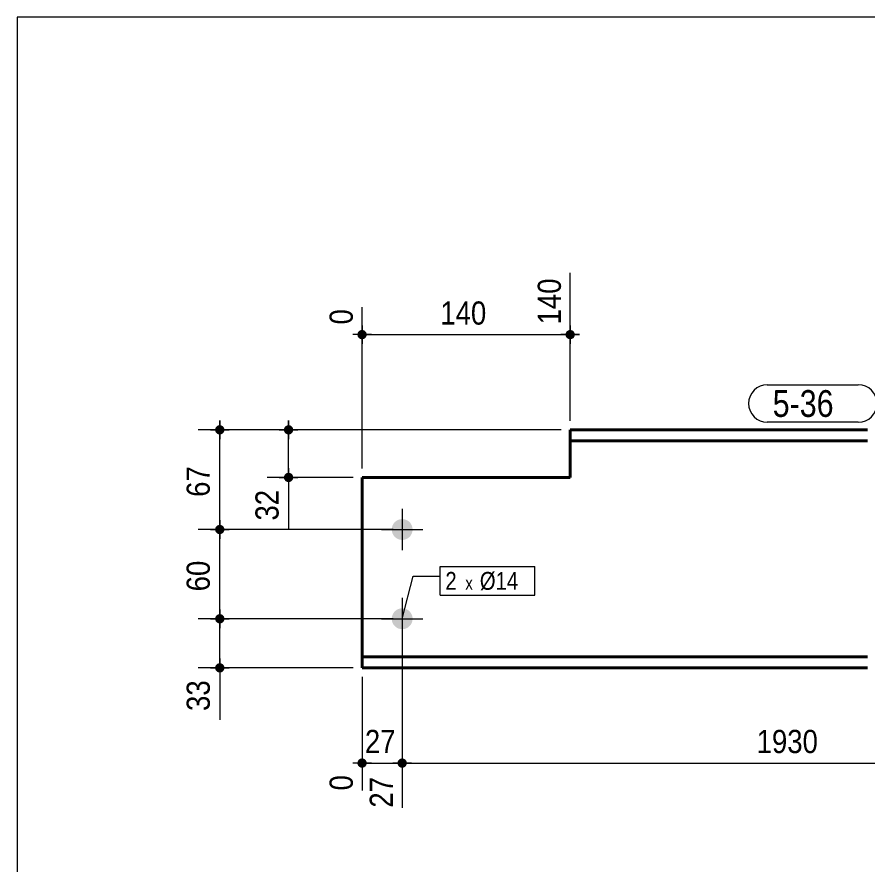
# Model space of a CAD drawing. Header units: millimetres. Extents: x 2 to 287, y 5 to 195.
# Drawn here: x 5 to 100.4, y 100 to 195 of the extents above; entities that cross this region are included whole.
import ezdxf

# ---------------------------------------------------------------- set-up
doc = ezdxf.new("R2010")
doc.units = ezdxf.units.MM
for name, color, linetype, lineweight in [('Boulon', 7, 'Continuous', 0), ('Cotation', 7, 'Continuous', 0), ('Désignation boulon', 3, 'Continuous', 0), ('Feuille dessin', 5, 'Continuous', 0), ('Piece', 2, 'Continuous', 0), ('Repère pièce', 3, 'Continuous', 0)]:
    doc.layers.add(name, color=color, linetype=linetype, lineweight=lineweight)
doc.styles.add('ARIAL', font='ARIAL.TTF')
doc.styles.add('COMIC_SANS_MS', font='COMIC.TTF')

# ---------------------------------------------------------------- blocks, each defined once
blk = doc.blocks.new('*A3')
at = {"layer": 'Boulon'}
for points in [[(47.011, 137.612), (47.012, 137.641), (47.014, 137.67), (47.016, 137.698), (47.019, 137.727), (47.023, 137.755), (47.028, 137.783), (47.033, 137.811), (47.039, 137.839), (47.046, 137.867), (47.053, 137.895), (47.061, 137.923), (47.07, 137.95), (47.079, 137.977), (47.089, 138.004), (47.1, 138.03), (47.111, 138.057), (47.123, 138.083), (47.135, 138.108), (47.148, 138.134), (47.162, 138.159), (47.177, 138.184), (47.192, 138.208), (47.207, 138.232), (47.224, 138.256), (47.24, 138.279), (47.258, 138.302), (47.276, 138.324), (47.294, 138.346), (47.313, 138.367), (47.332, 138.388), (47.352, 138.409), (47.373, 138.429), (47.394, 138.448), (47.415, 138.467), (47.437, 138.486), (47.46, 138.504), (47.482, 138.521), (47.506, 138.538), (47.529, 138.554), (47.553, 138.57), (47.578, 138.585), (47.602, 138.599), (47.627, 138.613), (47.653, 138.626), (47.679, 138.639), (47.705, 138.65), (47.731, 138.662), (47.758, 138.672), (47.784, 138.682), (47.811, 138.692), (47.839, 138.7), (47.866, 138.708), (47.894, 138.716), (47.922, 138.722), (47.95, 138.728), (47.978, 138.733), (48.006, 138.738), (48.035, 138.742), (48.063, 138.745), (48.092, 138.747), (48.12, 138.749), (48.149, 138.75), (48.177, 138.751), (48.206, 138.75), (48.235, 138.749), (48.263, 138.747), (48.292, 138.745), (48.32, 138.742), (48.349, 138.738), (48.377, 138.733), (48.405, 138.728), (48.433, 138.722), (48.461, 138.716), (48.489, 138.708), (48.516, 138.7), (48.543, 138.692), (48.57, 138.682), (48.597, 138.672), (48.624, 138.662), (48.65, 138.65), (48.676, 138.639), (48.702, 138.626), (48.727, 138.613), (48.752, 138.599), (48.777, 138.585), (48.802, 138.57), (48.826, 138.554), (48.849, 138.538), (48.872, 138.521), (48.895, 138.504), (48.918, 138.486), (48.939, 138.467), (48.961, 138.448), (48.982, 138.429), (49.002, 138.409), (49.022, 138.388), (49.042, 138.367), (49.061, 138.346), (49.079, 138.324), (49.097, 138.302), (49.114, 138.279), (49.131, 138.256), (49.147, 138.232), (49.163, 138.208), (49.178, 138.184), (49.192, 138.159), (49.206, 138.134), (49.219, 138.108), (49.232, 138.083), (49.244, 138.057), (49.255, 138.03), (49.266, 138.004), (49.276, 137.977), (49.285, 137.95), (49.294, 137.923), (49.302, 137.895), (49.309, 137.867), (49.316, 137.839), (49.322, 137.811), (49.327, 137.783), (49.331, 137.755), (49.335, 137.727), (49.338, 137.698), (49.341, 137.67), (49.343, 137.641), (49.344, 137.612), (49.344, 137.584), (49.344, 137.555), (49.343, 137.527), (49.341, 137.498), (49.338, 137.47), (49.335, 137.441), (49.331, 137.413), (49.327, 137.384), (49.322, 137.356), (49.316, 137.328), (49.309, 137.3), (49.302, 137.273), (49.294, 137.245), (49.285, 137.218), (49.276, 137.191), (49.266, 137.164), (49.255, 137.137), (49.244, 137.111), (49.232, 137.085), (49.219, 137.059), (49.206, 137.034), (49.192, 137.009), (49.178, 136.984), (49.163, 136.96), (49.147, 136.936), (49.131, 136.912), (49.114, 136.889), (49.097, 136.866), (49.079, 136.844), (49.061, 136.822), (49.042, 136.8), (49.022, 136.779), (49.002, 136.759), (48.982, 136.739), (48.961, 136.719), (48.939, 136.7), (48.918, 136.682), (48.895, 136.664), (48.872, 136.647), (48.849, 136.63), (48.826, 136.614), (48.802, 136.598), (48.777, 136.583), (48.752, 136.569), (48.727, 136.555), (48.702, 136.542), (48.676, 136.529), (48.65, 136.517), (48.624, 136.506), (48.597, 136.495), (48.57, 136.485), (48.543, 136.476), (48.516, 136.467), (48.489, 136.459), (48.461, 136.452), (48.433, 136.446), (48.405, 136.44), (48.377, 136.434), (48.349, 136.43), (48.32, 136.426), (48.292, 136.423), (48.263, 136.42), (48.235, 136.419), (48.206, 136.418), (48.177, 136.417), (48.149, 136.418), (48.12, 136.419), (48.092, 136.42), (48.063, 136.423), (48.035, 136.426), (48.006, 136.43), (47.978, 136.434), (47.95, 136.44), (47.922, 136.446), (47.894, 136.452), (47.866, 136.459), (47.839, 136.467), (47.811, 136.476), (47.784, 136.485), (47.758, 136.495), (47.731, 136.506), (47.705, 136.517), (47.679, 136.529), (47.653, 136.542), (47.627, 136.555), (47.602, 136.569), (47.578, 136.583), (47.553, 136.598), (47.529, 136.614), (47.506, 136.63), (47.482, 136.647), (47.46, 136.664), (47.437, 136.682), (47.415, 136.7), (47.394, 136.719), (47.373, 136.739), (47.352, 136.759), (47.332, 136.779), (47.313, 136.8), (47.294, 136.822), (47.276, 136.844), (47.258, 136.866), (47.24, 136.889), (47.224, 136.912), (47.207, 136.936), (47.192, 136.96), (47.177, 136.984), (47.162, 137.009), (47.148, 137.034), (47.135, 137.059), (47.123, 137.085), (47.111, 137.111), (47.1, 137.137), (47.089, 137.164), (47.079, 137.191), (47.07, 137.218), (47.061, 137.245), (47.053, 137.273), (47.046, 137.3), (47.039, 137.328), (47.033, 137.356), (47.028, 137.384), (47.023, 137.413), (47.019, 137.441), (47.016, 137.47), (47.014, 137.498), (47.012, 137.527), (47.011, 137.555), (47.011, 137.584)], [(47.011, 127.612), (47.012, 127.641), (47.014, 127.67), (47.016, 127.698), (47.019, 127.727), (47.023, 127.755), (47.028, 127.783), (47.033, 127.811), (47.039, 127.839), (47.046, 127.867), (47.053, 127.895), (47.061, 127.923), (47.07, 127.95), (47.079, 127.977), (47.089, 128.004), (47.1, 128.03), (47.111, 128.057), (47.123, 128.083), (47.135, 128.108), (47.148, 128.134), (47.162, 128.159), (47.177, 128.184), (47.192, 128.208), (47.207, 128.232), (47.224, 128.256), (47.24, 128.279), (47.258, 128.302), (47.276, 128.324), (47.294, 128.346), (47.313, 128.367), (47.332, 128.388), (47.352, 128.409), (47.373, 128.429), (47.394, 128.448), (47.415, 128.467), (47.437, 128.486), (47.46, 128.504), (47.482, 128.521), (47.506, 128.538), (47.529, 128.554), (47.553, 128.57), (47.578, 128.585), (47.602, 128.599), (47.627, 128.613), (47.653, 128.626), (47.679, 128.639), (47.705, 128.65), (47.731, 128.662), (47.758, 128.672), (47.784, 128.682), (47.811, 128.692), (47.839, 128.7), (47.866, 128.708), (47.894, 128.716), (47.922, 128.722), (47.95, 128.728), (47.978, 128.733), (48.006, 128.738), (48.035, 128.742), (48.063, 128.745), (48.092, 128.747), (48.12, 128.749), (48.149, 128.75), (48.177, 128.751), (48.206, 128.75), (48.235, 128.749), (48.263, 128.747), (48.292, 128.745), (48.32, 128.742), (48.349, 128.738), (48.377, 128.733), (48.405, 128.728), (48.433, 128.722), (48.461, 128.716), (48.489, 128.708), (48.516, 128.7), (48.543, 128.692), (48.57, 128.682), (48.597, 128.672), (48.624, 128.662), (48.65, 128.65), (48.676, 128.639), (48.702, 128.626), (48.727, 128.613), (48.752, 128.599), (48.777, 128.585), (48.802, 128.57), (48.826, 128.554), (48.849, 128.538), (48.872, 128.521), (48.895, 128.504), (48.918, 128.486), (48.939, 128.467), (48.961, 128.448), (48.982, 128.429), (49.002, 128.409), (49.022, 128.388), (49.042, 128.367), (49.061, 128.346), (49.079, 128.324), (49.097, 128.302), (49.114, 128.279), (49.131, 128.256), (49.147, 128.232), (49.163, 128.208), (49.178, 128.184), (49.192, 128.159), (49.206, 128.134), (49.219, 128.108), (49.232, 128.083), (49.244, 128.057), (49.255, 128.03), (49.266, 128.004), (49.276, 127.977), (49.285, 127.95), (49.294, 127.923), (49.302, 127.895), (49.309, 127.867), (49.316, 127.839), (49.322, 127.811), (49.327, 127.783), (49.331, 127.755), (49.335, 127.727), (49.338, 127.698), (49.341, 127.67), (49.343, 127.641), (49.344, 127.612), (49.344, 127.584), (49.344, 127.555), (49.343, 127.527), (49.341, 127.498), (49.338, 127.47), (49.335, 127.441), (49.331, 127.413), (49.327, 127.384), (49.322, 127.356), (49.316, 127.328), (49.309, 127.3), (49.302, 127.273), (49.294, 127.245), (49.285, 127.218), (49.276, 127.191), (49.266, 127.164), (49.255, 127.137), (49.244, 127.111), (49.232, 127.085), (49.219, 127.059), (49.206, 127.034), (49.192, 127.009), (49.178, 126.984), (49.163, 126.96), (49.147, 126.936), (49.131, 126.912), (49.114, 126.889), (49.097, 126.866), (49.079, 126.844), (49.061, 126.822), (49.042, 126.8), (49.022, 126.779), (49.002, 126.759), (48.982, 126.739), (48.961, 126.719), (48.939, 126.7), (48.918, 126.682), (48.895, 126.664), (48.872, 126.647), (48.849, 126.63), (48.826, 126.614), (48.802, 126.598), (48.777, 126.583), (48.752, 126.569), (48.727, 126.555), (48.702, 126.542), (48.676, 126.529), (48.65, 126.517), (48.624, 126.506), (48.597, 126.495), (48.57, 126.485), (48.543, 126.476), (48.516, 126.467), (48.489, 126.459), (48.461, 126.452), (48.433, 126.446), (48.405, 126.44), (48.377, 126.434), (48.349, 126.43), (48.32, 126.426), (48.292, 126.423), (48.263, 126.42), (48.235, 126.419), (48.206, 126.418), (48.177, 126.417), (48.149, 126.418), (48.12, 126.419), (48.092, 126.42), (48.063, 126.423), (48.035, 126.426), (48.006, 126.43), (47.978, 126.434), (47.95, 126.44), (47.922, 126.446), (47.894, 126.452), (47.866, 126.459), (47.839, 126.467), (47.811, 126.476), (47.784, 126.485), (47.758, 126.495), (47.731, 126.506), (47.705, 126.517), (47.679, 126.529), (47.653, 126.542), (47.627, 126.555), (47.602, 126.569), (47.578, 126.583), (47.553, 126.598), (47.529, 126.614), (47.506, 126.63), (47.482, 126.647), (47.46, 126.664), (47.437, 126.682), (47.415, 126.7), (47.394, 126.719), (47.373, 126.739), (47.352, 126.759), (47.332, 126.779), (47.313, 126.8), (47.294, 126.822), (47.276, 126.844), (47.258, 126.866), (47.24, 126.889), (47.224, 126.912), (47.207, 126.936), (47.192, 126.96), (47.177, 126.984), (47.162, 127.009), (47.148, 127.034), (47.135, 127.059), (47.123, 127.085), (47.111, 127.111), (47.1, 127.137), (47.089, 127.164), (47.079, 127.191), (47.07, 127.218), (47.061, 127.245), (47.053, 127.273), (47.046, 127.3), (47.039, 127.328), (47.033, 127.356), (47.028, 127.384), (47.023, 127.413), (47.019, 127.441), (47.016, 127.47), (47.014, 127.498), (47.012, 127.527), (47.011, 127.555), (47.011, 127.584)]]:
    blk.add_hatch(color=256, dxfattribs=at).paths.add_polyline_path(points, flags=17)
at = {"layer": 'Boulon', "linetype": 'Continuous', "lineweight": 0}
for p, q in [((48.177, 139.917), (48.177, 135.251)), ((45.844, 137.584), (50.511, 137.584)), ((48.177, 129.917), (48.177, 125.251)), ((45.844, 127.584), (50.511, 127.584))]:
    blk.add_line(p, q, dxfattribs=at)
blk = doc.blocks.new('*A4')
at = {"layer": 'Piece', "color": 2, "linetype": 'Continuous', "lineweight": 40}
for p, q in [((67.010956, 148.750443), (67.010956, 143.417109)), ((100.344289, 148.750443), (67.010956, 148.750443)), ((100.344289, 147.517109), (67.010956, 147.517109)), ((67.010956, 143.417109), (43.68, 143.417109)), ((43.68, 123.317109), (43.68, 143.417109)), ((43.68, 122.083776), (43.68, 123.317109)), ((43.68, 123.317109), (100.344289, 123.317109)), ((100.344289, 122.083776), (43.68, 122.083776))]:
    blk.add_line(p, q, dxfattribs=at)
blk = doc.blocks.new('*A5')
at = {"layer": 'Feuille dessin', "linetype": 'Continuous', "lineweight": 0}
for p, q in [((282, 195), (5, 195)), ((5, 195), (5, 5))]:
    blk.add_line(p, q, dxfattribs=at)
blk = doc.blocks.new('*A12')
at = {"layer": 'Cotation'}
for points in [[(35.418, 148.231), (35.393, 148.233), (35.368, 148.236), (35.343, 148.24), (35.318, 148.246), (35.293, 148.253), (35.269, 148.261), (35.245, 148.27), (35.222, 148.28), (35.199, 148.292), (35.177, 148.304), (35.155, 148.318), (35.134, 148.333), (35.114, 148.348), (35.095, 148.365), (35.076, 148.383), (35.059, 148.401), (35.042, 148.421), (35.026, 148.441), (35.012, 148.462), (34.998, 148.483), (34.985, 148.505), (34.974, 148.528), (34.964, 148.551), (34.954, 148.575), (34.946, 148.599), (34.94, 148.624), (34.934, 148.649), (34.93, 148.674), (34.927, 148.699), (34.925, 148.725), (34.924, 148.75), (34.925, 148.776), (34.927, 148.801), (34.93, 148.827), (34.934, 148.852), (34.94, 148.877), (34.946, 148.901), (34.954, 148.926), (34.964, 148.949), (34.974, 148.973), (34.985, 148.996), (34.998, 149.018), (35.012, 149.039), (35.026, 149.06), (35.042, 149.08), (35.059, 149.1), (35.076, 149.118), (35.095, 149.136), (35.114, 149.152), (35.134, 149.168), (35.155, 149.183), (35.177, 149.196), (35.199, 149.209), (35.222, 149.221), (35.245, 149.231), (35.269, 149.24), (35.293, 149.248), (35.318, 149.255), (35.343, 149.26), (35.368, 149.265), (35.393, 149.268), (35.418, 149.27), (35.444, 149.27), (35.47, 149.27), (35.495, 149.268), (35.52, 149.265), (35.545, 149.26), (35.57, 149.255), (35.595, 149.248), (35.619, 149.24), (35.643, 149.231), (35.666, 149.221), (35.689, 149.209), (35.711, 149.196), (35.733, 149.183), (35.754, 149.168), (35.774, 149.152), (35.793, 149.136), (35.812, 149.118), (35.829, 149.1), (35.846, 149.08), (35.862, 149.06), (35.876, 149.039), (35.89, 149.018), (35.903, 148.996), (35.914, 148.973), (35.924, 148.949), (35.934, 148.926), (35.942, 148.901), (35.948, 148.877), (35.954, 148.852), (35.958, 148.827), (35.962, 148.801), (35.963, 148.776), (35.964, 148.75), (35.963, 148.725), (35.962, 148.699), (35.958, 148.674), (35.954, 148.649), (35.948, 148.624), (35.942, 148.599), (35.934, 148.575), (35.924, 148.551), (35.914, 148.528), (35.903, 148.505), (35.89, 148.483), (35.876, 148.462), (35.862, 148.441), (35.846, 148.421), (35.829, 148.401), (35.812, 148.383), (35.793, 148.365), (35.774, 148.348), (35.754, 148.333), (35.733, 148.318), (35.711, 148.304), (35.689, 148.292), (35.666, 148.28), (35.643, 148.27), (35.619, 148.261), (35.595, 148.253), (35.57, 148.246), (35.545, 148.24), (35.52, 148.236), (35.495, 148.233), (35.47, 148.231), (35.444, 148.23)], [(35.418, 142.898), (35.393, 142.9), (35.368, 142.903), (35.343, 142.907), (35.318, 142.913), (35.293, 142.92), (35.269, 142.928), (35.245, 142.937), (35.222, 142.947), (35.199, 142.959), (35.177, 142.971), (35.155, 142.985), (35.134, 142.999), (35.114, 143.015), (35.095, 143.032), (35.076, 143.049), (35.059, 143.068), (35.042, 143.087), (35.026, 143.107), (35.012, 143.128), (34.998, 143.15), (34.985, 143.172), (34.974, 143.195), (34.964, 143.218), (34.954, 143.242), (34.946, 143.266), (34.94, 143.291), (34.934, 143.316), (34.93, 143.341), (34.927, 143.366), (34.925, 143.392), (34.924, 143.417), (34.925, 143.443), (34.927, 143.468), (34.93, 143.493), (34.934, 143.519), (34.94, 143.543), (34.946, 143.568), (34.954, 143.592), (34.964, 143.616), (34.974, 143.639), (34.985, 143.662), (34.998, 143.684), (35.012, 143.706), (35.026, 143.727), (35.042, 143.747), (35.059, 143.766), (35.076, 143.785), (35.095, 143.802), (35.114, 143.819), (35.134, 143.835), (35.155, 143.849), (35.177, 143.863), (35.199, 143.876), (35.222, 143.887), (35.245, 143.898), (35.269, 143.907), (35.293, 143.915), (35.318, 143.922), (35.343, 143.927), (35.368, 143.931), (35.393, 143.935), (35.418, 143.936), (35.444, 143.937), (35.47, 143.936), (35.495, 143.935), (35.52, 143.931), (35.545, 143.927), (35.57, 143.922), (35.595, 143.915), (35.619, 143.907), (35.643, 143.898), (35.666, 143.887), (35.689, 143.876), (35.711, 143.863), (35.733, 143.849), (35.754, 143.835), (35.774, 143.819), (35.793, 143.802), (35.812, 143.785), (35.829, 143.766), (35.846, 143.747), (35.862, 143.727), (35.876, 143.706), (35.89, 143.684), (35.903, 143.662), (35.914, 143.639), (35.924, 143.616), (35.934, 143.592), (35.942, 143.568), (35.948, 143.543), (35.954, 143.519), (35.958, 143.493), (35.962, 143.468), (35.963, 143.443), (35.964, 143.417), (35.963, 143.392), (35.962, 143.366), (35.958, 143.341), (35.954, 143.316), (35.948, 143.291), (35.942, 143.266), (35.934, 143.242), (35.924, 143.218), (35.914, 143.195), (35.903, 143.172), (35.89, 143.15), (35.876, 143.128), (35.862, 143.107), (35.846, 143.087), (35.829, 143.068), (35.812, 143.049), (35.793, 143.032), (35.774, 143.015), (35.754, 142.999), (35.733, 142.985), (35.711, 142.971), (35.689, 142.959), (35.666, 142.947), (35.643, 142.937), (35.619, 142.928), (35.595, 142.92), (35.57, 142.913), (35.545, 142.907), (35.52, 142.903), (35.495, 142.9), (35.47, 142.898), (35.444, 142.897)]]:
    blk.add_hatch(color=256, dxfattribs=at).paths.add_polyline_path(points, flags=17)
at = {"layer": 'Cotation', "linetype": 'Continuous', "lineweight": 0}
for p, q in [((35.444, 149.79), (35.444, 147.71)), ((35.444, 148.75), (35.444, 149.79)), ((66.011, 148.75), (33.024, 148.75)), ((34.404, 148.75), (36.484, 148.75)), ((35.444, 143.417), (35.444, 148.75)), ((35.444, 144.457), (35.444, 142.377)), ((42.68, 143.417), (33.024, 143.417)), ((34.404, 143.417), (36.484, 143.417)), ((35.444, 143.417), (35.444, 137.61)), ((35.444, 143.417), (35.444, 137.61))]:
    blk.add_line(p, q, dxfattribs=at)
at = {"layer": 'Cotation'}
for p in [(35.444, 148.75), (35.444, 143.417)]:
    blk.add_point(p, dxfattribs=at)
at = {"layer": 'Cotation', "style": 'ARIAL', "width": 0.85}
blk.add_text('32', height=2.6, rotation=90.00021, dxfattribs=at).set_placement((34.324, 138.585))
blk = doc.blocks.new('*A14')
at = {"layer": 'Cotation'}
for points in [[(27.706, 127.064), (27.681, 127.066), (27.656, 127.069), (27.631, 127.074), (27.606, 127.079), (27.581, 127.086), (27.557, 127.094), (27.533, 127.103), (27.51, 127.114), (27.487, 127.125), (27.465, 127.138), (27.443, 127.152), (27.422, 127.166), (27.402, 127.182), (27.383, 127.199), (27.364, 127.216), (27.347, 127.235), (27.33, 127.254), (27.314, 127.274), (27.3, 127.295), (27.286, 127.317), (27.273, 127.339), (27.262, 127.362), (27.252, 127.385), (27.242, 127.409), (27.234, 127.433), (27.228, 127.458), (27.222, 127.482), (27.218, 127.508), (27.215, 127.533), (27.213, 127.558), (27.212, 127.584), (27.213, 127.609), (27.215, 127.635), (27.218, 127.66), (27.222, 127.685), (27.228, 127.71), (27.234, 127.735), (27.242, 127.759), (27.252, 127.783), (27.262, 127.806), (27.273, 127.829), (27.286, 127.851), (27.3, 127.873), (27.314, 127.894), (27.33, 127.914), (27.347, 127.933), (27.364, 127.952), (27.383, 127.969), (27.402, 127.986), (27.422, 128.002), (27.443, 128.016), (27.465, 128.03), (27.487, 128.042), (27.51, 128.054), (27.533, 128.064), (27.557, 128.073), (27.581, 128.081), (27.606, 128.088), (27.631, 128.094), (27.656, 128.098), (27.681, 128.101), (27.706, 128.103), (27.732, 128.104), (27.758, 128.103), (27.783, 128.101), (27.808, 128.098), (27.833, 128.094), (27.858, 128.088), (27.883, 128.081), (27.907, 128.073), (27.931, 128.064), (27.954, 128.054), (27.977, 128.042), (27.999, 128.03), (28.021, 128.016), (28.042, 128.002), (28.062, 127.986), (28.081, 127.969), (28.1, 127.952), (28.117, 127.933), (28.134, 127.914), (28.15, 127.894), (28.164, 127.873), (28.178, 127.851), (28.191, 127.829), (28.202, 127.806), (28.212, 127.783), (28.222, 127.759), (28.23, 127.735), (28.236, 127.71), (28.242, 127.685), (28.246, 127.66), (28.249, 127.635), (28.251, 127.609), (28.252, 127.584), (28.251, 127.558), (28.249, 127.533), (28.246, 127.508), (28.242, 127.482), (28.236, 127.458), (28.23, 127.433), (28.222, 127.409), (28.212, 127.385), (28.202, 127.362), (28.191, 127.339), (28.178, 127.317), (28.164, 127.295), (28.15, 127.274), (28.134, 127.254), (28.117, 127.235), (28.1, 127.216), (28.081, 127.199), (28.062, 127.182), (28.042, 127.166), (28.021, 127.152), (27.999, 127.138), (27.977, 127.125), (27.954, 127.114), (27.931, 127.103), (27.907, 127.094), (27.883, 127.086), (27.858, 127.079), (27.833, 127.074), (27.808, 127.069), (27.783, 127.066), (27.758, 127.064), (27.732, 127.064)], [(27.706, 121.564), (27.681, 121.566), (27.656, 121.569), (27.631, 121.574), (27.606, 121.579), (27.581, 121.586), (27.557, 121.594), (27.533, 121.603), (27.51, 121.614), (27.487, 121.625), (27.465, 121.638), (27.443, 121.651), (27.422, 121.666), (27.402, 121.682), (27.383, 121.698), (27.364, 121.716), (27.347, 121.735), (27.33, 121.754), (27.314, 121.774), (27.3, 121.795), (27.286, 121.816), (27.273, 121.839), (27.262, 121.861), (27.252, 121.885), (27.242, 121.909), (27.234, 121.933), (27.228, 121.957), (27.222, 121.982), (27.218, 122.007), (27.215, 122.033), (27.213, 122.058), (27.212, 122.084), (27.213, 122.109), (27.215, 122.135), (27.218, 122.16), (27.222, 122.185), (27.228, 122.21), (27.234, 122.235), (27.242, 122.259), (27.252, 122.283), (27.262, 122.306), (27.273, 122.329), (27.286, 122.351), (27.3, 122.373), (27.314, 122.394), (27.33, 122.414), (27.347, 122.433), (27.364, 122.451), (27.383, 122.469), (27.402, 122.486), (27.422, 122.501), (27.443, 122.516), (27.465, 122.53), (27.487, 122.542), (27.51, 122.554), (27.533, 122.564), (27.557, 122.573), (27.581, 122.581), (27.606, 122.588), (27.631, 122.594), (27.656, 122.598), (27.681, 122.601), (27.706, 122.603), (27.732, 122.604), (27.758, 122.603), (27.783, 122.601), (27.808, 122.598), (27.833, 122.594), (27.858, 122.588), (27.883, 122.581), (27.907, 122.573), (27.931, 122.564), (27.954, 122.554), (27.977, 122.542), (27.999, 122.53), (28.021, 122.516), (28.042, 122.501), (28.062, 122.486), (28.081, 122.469), (28.1, 122.451), (28.117, 122.433), (28.134, 122.414), (28.15, 122.394), (28.164, 122.373), (28.178, 122.351), (28.191, 122.329), (28.202, 122.306), (28.212, 122.283), (28.222, 122.259), (28.23, 122.235), (28.236, 122.21), (28.242, 122.185), (28.246, 122.16), (28.249, 122.135), (28.251, 122.109), (28.252, 122.084), (28.251, 122.058), (28.249, 122.033), (28.246, 122.007), (28.242, 121.982), (28.236, 121.957), (28.23, 121.933), (28.222, 121.909), (28.212, 121.885), (28.202, 121.861), (28.191, 121.839), (28.178, 121.816), (28.164, 121.795), (28.15, 121.774), (28.134, 121.754), (28.117, 121.735), (28.1, 121.716), (28.081, 121.698), (28.062, 121.682), (28.042, 121.666), (28.021, 121.651), (27.999, 121.638), (27.977, 121.625), (27.954, 121.614), (27.931, 121.603), (27.907, 121.594), (27.883, 121.586), (27.858, 121.579), (27.833, 121.574), (27.808, 121.569), (27.783, 121.566), (27.758, 121.564), (27.732, 121.564)]]:
    blk.add_hatch(color=256, dxfattribs=at).paths.add_polyline_path(points, flags=17)
at = {"layer": 'Cotation', "linetype": 'Continuous', "lineweight": 0}
for p, q in [((27.732, 128.624), (27.732, 126.544)), ((27.732, 127.584), (27.732, 128.624)), ((47.177, 127.584), (25.312, 127.584)), ((26.692, 127.584), (28.772, 127.584)), ((27.732, 122.084), (27.732, 127.584)), ((27.732, 123.124), (27.732, 121.044)), ((42.68, 122.084), (25.312, 122.084)), ((26.692, 122.084), (28.772, 122.084)), ((27.732, 122.084), (27.732, 116.277)), ((27.732, 122.084), (27.732, 116.277))]:
    blk.add_line(p, q, dxfattribs=at)
at = {"layer": 'Cotation'}
for p in [(27.732, 127.584), (27.732, 122.084)]:
    blk.add_point(p, dxfattribs=at)
at = {"layer": 'Cotation', "style": 'ARIAL', "width": 0.85}
blk.add_text('33', height=2.6, rotation=90.00021, dxfattribs=at).set_placement((26.612, 117.252))
blk = doc.blocks.new('*A15')
at = {"layer": 'Cotation'}
for points in [[(27.706, 137.064), (27.681, 137.066), (27.656, 137.069), (27.631, 137.074), (27.606, 137.079), (27.581, 137.086), (27.557, 137.094), (27.533, 137.103), (27.51, 137.114), (27.487, 137.125), (27.465, 137.138), (27.443, 137.152), (27.422, 137.166), (27.402, 137.182), (27.383, 137.199), (27.364, 137.216), (27.347, 137.235), (27.33, 137.254), (27.314, 137.274), (27.3, 137.295), (27.286, 137.317), (27.273, 137.339), (27.262, 137.362), (27.252, 137.385), (27.242, 137.409), (27.234, 137.433), (27.228, 137.458), (27.222, 137.482), (27.218, 137.508), (27.215, 137.533), (27.213, 137.558), (27.212, 137.584), (27.213, 137.609), (27.215, 137.635), (27.218, 137.66), (27.222, 137.685), (27.228, 137.71), (27.234, 137.735), (27.242, 137.759), (27.252, 137.783), (27.262, 137.806), (27.273, 137.829), (27.286, 137.851), (27.3, 137.873), (27.314, 137.894), (27.33, 137.914), (27.347, 137.933), (27.364, 137.952), (27.383, 137.969), (27.402, 137.986), (27.422, 138.002), (27.443, 138.016), (27.465, 138.03), (27.487, 138.042), (27.51, 138.054), (27.533, 138.064), (27.557, 138.073), (27.581, 138.081), (27.606, 138.088), (27.631, 138.094), (27.656, 138.098), (27.681, 138.101), (27.706, 138.103), (27.732, 138.104), (27.758, 138.103), (27.783, 138.101), (27.808, 138.098), (27.833, 138.094), (27.858, 138.088), (27.883, 138.081), (27.907, 138.073), (27.931, 138.064), (27.954, 138.054), (27.977, 138.042), (27.999, 138.03), (28.021, 138.016), (28.042, 138.002), (28.062, 137.986), (28.081, 137.969), (28.1, 137.952), (28.117, 137.933), (28.134, 137.914), (28.15, 137.894), (28.164, 137.873), (28.178, 137.851), (28.191, 137.829), (28.202, 137.806), (28.212, 137.783), (28.222, 137.759), (28.23, 137.735), (28.236, 137.71), (28.242, 137.685), (28.246, 137.66), (28.249, 137.635), (28.251, 137.609), (28.252, 137.584), (28.251, 137.558), (28.249, 137.533), (28.246, 137.508), (28.242, 137.482), (28.236, 137.458), (28.23, 137.433), (28.222, 137.409), (28.212, 137.385), (28.202, 137.362), (28.191, 137.339), (28.178, 137.317), (28.164, 137.295), (28.15, 137.274), (28.134, 137.254), (28.117, 137.235), (28.1, 137.216), (28.081, 137.199), (28.062, 137.182), (28.042, 137.166), (28.021, 137.152), (27.999, 137.138), (27.977, 137.125), (27.954, 137.114), (27.931, 137.103), (27.907, 137.094), (27.883, 137.086), (27.858, 137.079), (27.833, 137.074), (27.808, 137.069), (27.783, 137.066), (27.758, 137.064), (27.732, 137.064)], [(27.706, 127.064), (27.681, 127.066), (27.656, 127.069), (27.631, 127.074), (27.606, 127.079), (27.581, 127.086), (27.557, 127.094), (27.533, 127.103), (27.51, 127.114), (27.487, 127.125), (27.465, 127.138), (27.443, 127.152), (27.422, 127.166), (27.402, 127.182), (27.383, 127.199), (27.364, 127.216), (27.347, 127.235), (27.33, 127.254), (27.314, 127.274), (27.3, 127.295), (27.286, 127.317), (27.273, 127.339), (27.262, 127.362), (27.252, 127.385), (27.242, 127.409), (27.234, 127.433), (27.228, 127.458), (27.222, 127.482), (27.218, 127.508), (27.215, 127.533), (27.213, 127.558), (27.212, 127.584), (27.213, 127.609), (27.215, 127.635), (27.218, 127.66), (27.222, 127.685), (27.228, 127.71), (27.234, 127.735), (27.242, 127.759), (27.252, 127.783), (27.262, 127.806), (27.273, 127.829), (27.286, 127.851), (27.3, 127.873), (27.314, 127.894), (27.33, 127.914), (27.347, 127.933), (27.364, 127.952), (27.383, 127.969), (27.402, 127.986), (27.422, 128.002), (27.443, 128.016), (27.465, 128.03), (27.487, 128.042), (27.51, 128.054), (27.533, 128.064), (27.557, 128.073), (27.581, 128.081), (27.606, 128.088), (27.631, 128.094), (27.656, 128.098), (27.681, 128.101), (27.706, 128.103), (27.732, 128.104), (27.758, 128.103), (27.783, 128.101), (27.808, 128.098), (27.833, 128.094), (27.858, 128.088), (27.883, 128.081), (27.907, 128.073), (27.931, 128.064), (27.954, 128.054), (27.977, 128.042), (27.999, 128.03), (28.021, 128.016), (28.042, 128.002), (28.062, 127.986), (28.081, 127.969), (28.1, 127.952), (28.117, 127.933), (28.134, 127.914), (28.15, 127.894), (28.164, 127.873), (28.178, 127.851), (28.191, 127.829), (28.202, 127.806), (28.212, 127.783), (28.222, 127.759), (28.23, 127.735), (28.236, 127.71), (28.242, 127.685), (28.246, 127.66), (28.249, 127.635), (28.251, 127.609), (28.252, 127.584), (28.251, 127.558), (28.249, 127.533), (28.246, 127.508), (28.242, 127.482), (28.236, 127.458), (28.23, 127.433), (28.222, 127.409), (28.212, 127.385), (28.202, 127.362), (28.191, 127.339), (28.178, 127.317), (28.164, 127.295), (28.15, 127.274), (28.134, 127.254), (28.117, 127.235), (28.1, 127.216), (28.081, 127.199), (28.062, 127.182), (28.042, 127.166), (28.021, 127.152), (27.999, 127.138), (27.977, 127.125), (27.954, 127.114), (27.931, 127.103), (27.907, 127.094), (27.883, 127.086), (27.858, 127.079), (27.833, 127.074), (27.808, 127.069), (27.783, 127.066), (27.758, 127.064), (27.732, 127.064)]]:
    blk.add_hatch(color=256, dxfattribs=at).paths.add_polyline_path(points, flags=17)
at = {"layer": 'Cotation', "linetype": 'Continuous', "lineweight": 0}
for p, q in [((27.732, 138.624), (27.732, 136.544)), ((27.732, 137.584), (27.732, 138.624)), ((47.177, 137.584), (25.312, 137.584)), ((26.692, 137.584), (28.772, 137.584)), ((27.732, 127.584), (27.732, 137.584)), ((27.732, 128.624), (27.732, 126.544)), ((47.177, 127.584), (25.312, 127.584)), ((26.692, 127.584), (28.772, 127.584)), ((27.732, 127.584), (27.732, 126.544))]:
    blk.add_line(p, q, dxfattribs=at)
at = {"layer": 'Cotation'}
for p in [(27.732, 137.584), (27.732, 127.584)]:
    blk.add_point(p, dxfattribs=at)
at = {"layer": 'Cotation', "style": 'ARIAL', "width": 0.85}
blk.add_text('60', height=2.6, rotation=90.00021, dxfattribs=at).set_placement((26.612, 130.655))
blk = doc.blocks.new('*A16')
at = {"layer": 'Cotation'}
for points in [[(27.706, 148.231), (27.681, 148.233), (27.656, 148.236), (27.631, 148.24), (27.606, 148.246), (27.581, 148.253), (27.557, 148.261), (27.533, 148.27), (27.51, 148.28), (27.487, 148.292), (27.465, 148.304), (27.443, 148.318), (27.422, 148.333), (27.402, 148.348), (27.383, 148.365), (27.364, 148.383), (27.347, 148.401), (27.33, 148.421), (27.314, 148.441), (27.3, 148.462), (27.286, 148.483), (27.273, 148.505), (27.262, 148.528), (27.252, 148.551), (27.242, 148.575), (27.234, 148.599), (27.228, 148.624), (27.222, 148.649), (27.218, 148.674), (27.215, 148.699), (27.213, 148.725), (27.212, 148.75), (27.213, 148.776), (27.215, 148.801), (27.218, 148.827), (27.222, 148.852), (27.228, 148.877), (27.234, 148.901), (27.242, 148.926), (27.252, 148.949), (27.262, 148.973), (27.273, 148.996), (27.286, 149.018), (27.3, 149.039), (27.314, 149.06), (27.33, 149.08), (27.347, 149.1), (27.364, 149.118), (27.383, 149.136), (27.402, 149.152), (27.422, 149.168), (27.443, 149.183), (27.465, 149.196), (27.487, 149.209), (27.51, 149.221), (27.533, 149.231), (27.557, 149.24), (27.581, 149.248), (27.606, 149.255), (27.631, 149.26), (27.656, 149.265), (27.681, 149.268), (27.706, 149.27), (27.732, 149.27), (27.758, 149.27), (27.783, 149.268), (27.808, 149.265), (27.833, 149.26), (27.858, 149.255), (27.883, 149.248), (27.907, 149.24), (27.931, 149.231), (27.954, 149.221), (27.977, 149.209), (27.999, 149.196), (28.021, 149.183), (28.042, 149.168), (28.062, 149.152), (28.081, 149.136), (28.1, 149.118), (28.117, 149.1), (28.134, 149.08), (28.15, 149.06), (28.164, 149.039), (28.178, 149.018), (28.191, 148.996), (28.202, 148.973), (28.212, 148.949), (28.222, 148.926), (28.23, 148.901), (28.236, 148.877), (28.242, 148.852), (28.246, 148.827), (28.249, 148.801), (28.251, 148.776), (28.252, 148.75), (28.251, 148.725), (28.249, 148.699), (28.246, 148.674), (28.242, 148.649), (28.236, 148.624), (28.23, 148.599), (28.222, 148.575), (28.212, 148.551), (28.202, 148.528), (28.191, 148.505), (28.178, 148.483), (28.164, 148.462), (28.15, 148.441), (28.134, 148.421), (28.117, 148.401), (28.1, 148.383), (28.081, 148.365), (28.062, 148.348), (28.042, 148.333), (28.021, 148.318), (27.999, 148.304), (27.977, 148.292), (27.954, 148.28), (27.931, 148.27), (27.907, 148.261), (27.883, 148.253), (27.858, 148.246), (27.833, 148.24), (27.808, 148.236), (27.783, 148.233), (27.758, 148.231), (27.732, 148.23)], [(27.706, 137.064), (27.681, 137.066), (27.656, 137.069), (27.631, 137.074), (27.606, 137.079), (27.581, 137.086), (27.557, 137.094), (27.533, 137.103), (27.51, 137.114), (27.487, 137.125), (27.465, 137.138), (27.443, 137.152), (27.422, 137.166), (27.402, 137.182), (27.383, 137.199), (27.364, 137.216), (27.347, 137.235), (27.33, 137.254), (27.314, 137.274), (27.3, 137.295), (27.286, 137.317), (27.273, 137.339), (27.262, 137.362), (27.252, 137.385), (27.242, 137.409), (27.234, 137.433), (27.228, 137.458), (27.222, 137.482), (27.218, 137.508), (27.215, 137.533), (27.213, 137.558), (27.212, 137.584), (27.213, 137.609), (27.215, 137.635), (27.218, 137.66), (27.222, 137.685), (27.228, 137.71), (27.234, 137.735), (27.242, 137.759), (27.252, 137.783), (27.262, 137.806), (27.273, 137.829), (27.286, 137.851), (27.3, 137.873), (27.314, 137.894), (27.33, 137.914), (27.347, 137.933), (27.364, 137.952), (27.383, 137.969), (27.402, 137.986), (27.422, 138.002), (27.443, 138.016), (27.465, 138.03), (27.487, 138.042), (27.51, 138.054), (27.533, 138.064), (27.557, 138.073), (27.581, 138.081), (27.606, 138.088), (27.631, 138.094), (27.656, 138.098), (27.681, 138.101), (27.706, 138.103), (27.732, 138.104), (27.758, 138.103), (27.783, 138.101), (27.808, 138.098), (27.833, 138.094), (27.858, 138.088), (27.883, 138.081), (27.907, 138.073), (27.931, 138.064), (27.954, 138.054), (27.977, 138.042), (27.999, 138.03), (28.021, 138.016), (28.042, 138.002), (28.062, 137.986), (28.081, 137.969), (28.1, 137.952), (28.117, 137.933), (28.134, 137.914), (28.15, 137.894), (28.164, 137.873), (28.178, 137.851), (28.191, 137.829), (28.202, 137.806), (28.212, 137.783), (28.222, 137.759), (28.23, 137.735), (28.236, 137.71), (28.242, 137.685), (28.246, 137.66), (28.249, 137.635), (28.251, 137.609), (28.252, 137.584), (28.251, 137.558), (28.249, 137.533), (28.246, 137.508), (28.242, 137.482), (28.236, 137.458), (28.23, 137.433), (28.222, 137.409), (28.212, 137.385), (28.202, 137.362), (28.191, 137.339), (28.178, 137.317), (28.164, 137.295), (28.15, 137.274), (28.134, 137.254), (28.117, 137.235), (28.1, 137.216), (28.081, 137.199), (28.062, 137.182), (28.042, 137.166), (28.021, 137.152), (27.999, 137.138), (27.977, 137.125), (27.954, 137.114), (27.931, 137.103), (27.907, 137.094), (27.883, 137.086), (27.858, 137.079), (27.833, 137.074), (27.808, 137.069), (27.783, 137.066), (27.758, 137.064), (27.732, 137.064)]]:
    blk.add_hatch(color=256, dxfattribs=at).paths.add_polyline_path(points, flags=17)
at = {"layer": 'Cotation', "linetype": 'Continuous', "lineweight": 0}
for p, q in [((27.732, 149.79), (27.732, 147.71)), ((27.732, 148.75), (27.732, 149.79)), ((66.011, 148.75), (25.312, 148.75)), ((26.692, 148.75), (28.772, 148.75)), ((27.732, 137.584), (27.732, 148.75)), ((27.732, 138.624), (27.732, 136.544)), ((47.177, 137.584), (25.312, 137.584)), ((26.692, 137.584), (28.772, 137.584)), ((27.732, 137.584), (27.732, 136.544))]:
    blk.add_line(p, q, dxfattribs=at)
at = {"layer": 'Cotation'}
for p in [(27.732, 148.75), (27.732, 137.584)]:
    blk.add_point(p, dxfattribs=at)
at = {"layer": 'Cotation', "style": 'ARIAL', "width": 0.85}
blk.add_text('67', height=2.6, rotation=90.00021, dxfattribs=at).set_placement((26.612, 141.239))
blk = doc.blocks.new('*A20')
at = {"layer": 'Cotation'}
for points in [[(43.654, 158.898), (43.629, 158.9), (43.604, 158.903), (43.579, 158.907), (43.554, 158.913), (43.529, 158.92), (43.505, 158.928), (43.481, 158.937), (43.458, 158.947), (43.435, 158.959), (43.413, 158.971), (43.391, 158.985), (43.37, 158.999), (43.35, 159.015), (43.331, 159.032), (43.312, 159.049), (43.295, 159.068), (43.278, 159.087), (43.262, 159.107), (43.248, 159.128), (43.234, 159.15), (43.221, 159.172), (43.21, 159.195), (43.2, 159.218), (43.19, 159.242), (43.182, 159.266), (43.176, 159.291), (43.17, 159.316), (43.166, 159.341), (43.163, 159.366), (43.161, 159.392), (43.16, 159.417), (43.161, 159.443), (43.163, 159.468), (43.166, 159.493), (43.17, 159.519), (43.176, 159.543), (43.182, 159.568), (43.19, 159.592), (43.2, 159.616), (43.21, 159.639), (43.221, 159.662), (43.234, 159.684), (43.248, 159.706), (43.262, 159.727), (43.278, 159.747), (43.295, 159.766), (43.312, 159.785), (43.331, 159.802), (43.35, 159.819), (43.37, 159.835), (43.391, 159.849), (43.413, 159.863), (43.435, 159.876), (43.458, 159.887), (43.481, 159.898), (43.505, 159.907), (43.529, 159.915), (43.554, 159.922), (43.579, 159.927), (43.604, 159.931), (43.629, 159.935), (43.654, 159.936), (43.68, 159.937), (43.706, 159.936), (43.731, 159.935), (43.756, 159.931), (43.781, 159.927), (43.806, 159.922), (43.831, 159.915), (43.855, 159.907), (43.879, 159.898), (43.902, 159.887), (43.925, 159.876), (43.947, 159.863), (43.969, 159.849), (43.99, 159.835), (44.01, 159.819), (44.029, 159.802), (44.048, 159.785), (44.065, 159.766), (44.082, 159.747), (44.098, 159.727), (44.112, 159.706), (44.126, 159.684), (44.139, 159.662), (44.15, 159.639), (44.16, 159.616), (44.17, 159.592), (44.178, 159.568), (44.184, 159.543), (44.19, 159.519), (44.194, 159.493), (44.197, 159.468), (44.199, 159.443), (44.2, 159.417), (44.199, 159.392), (44.197, 159.366), (44.194, 159.341), (44.19, 159.316), (44.184, 159.291), (44.178, 159.266), (44.17, 159.242), (44.16, 159.218), (44.15, 159.195), (44.139, 159.172), (44.126, 159.15), (44.112, 159.128), (44.098, 159.107), (44.082, 159.087), (44.065, 159.068), (44.048, 159.049), (44.029, 159.032), (44.01, 159.015), (43.99, 158.999), (43.969, 158.985), (43.947, 158.971), (43.925, 158.959), (43.902, 158.947), (43.879, 158.937), (43.855, 158.928), (43.831, 158.92), (43.806, 158.913), (43.781, 158.907), (43.756, 158.903), (43.731, 158.9), (43.706, 158.898), (43.68, 158.897)], [(66.985, 158.898), (66.96, 158.9), (66.935, 158.903), (66.91, 158.907), (66.885, 158.913), (66.86, 158.92), (66.836, 158.928), (66.812, 158.937), (66.789, 158.947), (66.766, 158.959), (66.744, 158.971), (66.722, 158.985), (66.701, 158.999), (66.681, 159.015), (66.662, 159.032), (66.643, 159.049), (66.626, 159.068), (66.609, 159.087), (66.593, 159.107), (66.579, 159.128), (66.565, 159.15), (66.552, 159.172), (66.541, 159.195), (66.531, 159.218), (66.521, 159.242), (66.513, 159.266), (66.507, 159.291), (66.501, 159.316), (66.497, 159.341), (66.493, 159.366), (66.492, 159.392), (66.491, 159.417), (66.492, 159.443), (66.493, 159.468), (66.497, 159.493), (66.501, 159.519), (66.507, 159.543), (66.513, 159.568), (66.521, 159.592), (66.531, 159.616), (66.541, 159.639), (66.552, 159.662), (66.565, 159.684), (66.579, 159.706), (66.593, 159.727), (66.609, 159.747), (66.626, 159.766), (66.643, 159.785), (66.662, 159.802), (66.681, 159.819), (66.701, 159.835), (66.722, 159.849), (66.744, 159.863), (66.766, 159.876), (66.789, 159.887), (66.812, 159.898), (66.836, 159.907), (66.86, 159.915), (66.885, 159.922), (66.91, 159.927), (66.935, 159.931), (66.96, 159.935), (66.985, 159.936), (67.011, 159.937), (67.036, 159.936), (67.062, 159.935), (67.087, 159.931), (67.112, 159.927), (67.137, 159.922), (67.162, 159.915), (67.186, 159.907), (67.21, 159.898), (67.233, 159.887), (67.256, 159.876), (67.278, 159.863), (67.3, 159.849), (67.321, 159.835), (67.341, 159.819), (67.36, 159.802), (67.379, 159.785), (67.396, 159.766), (67.413, 159.747), (67.429, 159.727), (67.443, 159.706), (67.457, 159.684), (67.47, 159.662), (67.481, 159.639), (67.491, 159.616), (67.501, 159.592), (67.509, 159.568), (67.515, 159.543), (67.521, 159.519), (67.525, 159.493), (67.528, 159.468), (67.53, 159.443), (67.531, 159.417), (67.53, 159.392), (67.528, 159.366), (67.525, 159.341), (67.521, 159.316), (67.515, 159.291), (67.509, 159.266), (67.501, 159.242), (67.491, 159.218), (67.481, 159.195), (67.47, 159.172), (67.457, 159.15), (67.443, 159.128), (67.429, 159.107), (67.413, 159.087), (67.396, 159.068), (67.379, 159.049), (67.36, 159.032), (67.341, 159.015), (67.321, 158.999), (67.3, 158.985), (67.278, 158.971), (67.256, 158.959), (67.233, 158.947), (67.21, 158.937), (67.186, 158.928), (67.162, 158.92), (67.137, 158.913), (67.112, 158.907), (67.087, 158.903), (67.062, 158.9), (67.036, 158.898), (67.011, 158.897)]]:
    blk.add_hatch(color=256, dxfattribs=at).paths.add_polyline_path(points, flags=17)
at = {"layer": 'Cotation', "linetype": 'Continuous', "lineweight": 0}
for p, q in [((67.011, 149.75), (67.011, 166.342)), ((43.68, 144.417), (43.68, 162.486)), ((43.68, 160.457), (43.68, 158.377)), ((67.011, 160.457), (67.011, 158.377)), ((44.72, 159.417), (42.64, 159.417)), ((43.68, 159.417), (42.64, 159.417)), ((43.68, 159.417), (67.011, 159.417)), ((68.051, 159.417), (65.971, 159.417)), ((67.011, 159.417), (68.051, 159.417))]:
    blk.add_line(p, q, dxfattribs=at)
at = {"layer": 'Cotation'}
for p in [(43.68, 159.417), (67.011, 159.417)]:
    blk.add_point(p, dxfattribs=at)
at = {"layer": 'Cotation', "style": 'ARIAL', "width": 0.85}
for s, p in [('140', (65.971, 160.557)), ('0', (42.64, 160.557))]:
    blk.add_text(s, height=2.6, rotation=90.00021, dxfattribs=at).set_placement(p)
blk.add_text('140', height=2.6, dxfattribs=at).set_placement((52.453, 160.537))
blk = doc.blocks.new('*A22')
at = {"layer": 'Cotation'}
for points in [[(43.654, 110.898), (43.629, 110.9), (43.604, 110.903), (43.579, 110.907), (43.554, 110.913), (43.529, 110.92), (43.505, 110.928), (43.481, 110.937), (43.458, 110.947), (43.435, 110.959), (43.413, 110.971), (43.391, 110.985), (43.37, 110.999), (43.35, 111.015), (43.331, 111.032), (43.312, 111.049), (43.295, 111.068), (43.278, 111.087), (43.262, 111.107), (43.248, 111.128), (43.234, 111.15), (43.221, 111.172), (43.21, 111.195), (43.2, 111.218), (43.19, 111.242), (43.182, 111.266), (43.176, 111.291), (43.17, 111.316), (43.166, 111.341), (43.163, 111.366), (43.161, 111.392), (43.16, 111.417), (43.161, 111.443), (43.163, 111.468), (43.166, 111.493), (43.17, 111.519), (43.176, 111.543), (43.182, 111.568), (43.19, 111.592), (43.2, 111.616), (43.21, 111.639), (43.221, 111.662), (43.234, 111.684), (43.248, 111.706), (43.262, 111.727), (43.278, 111.747), (43.295, 111.766), (43.312, 111.785), (43.331, 111.802), (43.35, 111.819), (43.37, 111.835), (43.391, 111.849), (43.413, 111.863), (43.435, 111.876), (43.458, 111.887), (43.481, 111.898), (43.505, 111.907), (43.529, 111.915), (43.554, 111.922), (43.579, 111.927), (43.604, 111.931), (43.629, 111.935), (43.654, 111.936), (43.68, 111.937), (43.706, 111.936), (43.731, 111.935), (43.756, 111.931), (43.781, 111.927), (43.806, 111.922), (43.831, 111.915), (43.855, 111.907), (43.879, 111.898), (43.902, 111.887), (43.925, 111.876), (43.947, 111.863), (43.969, 111.849), (43.99, 111.835), (44.01, 111.819), (44.029, 111.802), (44.048, 111.785), (44.065, 111.766), (44.082, 111.747), (44.098, 111.727), (44.112, 111.706), (44.126, 111.684), (44.139, 111.662), (44.15, 111.639), (44.16, 111.616), (44.17, 111.592), (44.178, 111.568), (44.184, 111.543), (44.19, 111.519), (44.194, 111.493), (44.197, 111.468), (44.199, 111.443), (44.2, 111.417), (44.199, 111.392), (44.197, 111.366), (44.194, 111.341), (44.19, 111.316), (44.184, 111.291), (44.178, 111.266), (44.17, 111.242), (44.16, 111.218), (44.15, 111.195), (44.139, 111.172), (44.126, 111.15), (44.112, 111.128), (44.098, 111.107), (44.082, 111.087), (44.065, 111.068), (44.048, 111.049), (44.029, 111.032), (44.01, 111.015), (43.99, 110.999), (43.969, 110.985), (43.947, 110.971), (43.925, 110.959), (43.902, 110.947), (43.879, 110.937), (43.855, 110.928), (43.831, 110.92), (43.806, 110.913), (43.781, 110.907), (43.756, 110.903), (43.731, 110.9), (43.706, 110.898), (43.68, 110.897)], [(48.152, 110.898), (48.126, 110.9), (48.101, 110.903), (48.076, 110.907), (48.051, 110.913), (48.026, 110.92), (48.002, 110.928), (47.978, 110.937), (47.955, 110.947), (47.932, 110.959), (47.91, 110.971), (47.888, 110.985), (47.868, 110.999), (47.848, 111.015), (47.828, 111.032), (47.81, 111.049), (47.792, 111.068), (47.775, 111.087), (47.76, 111.107), (47.745, 111.128), (47.731, 111.15), (47.719, 111.172), (47.707, 111.195), (47.697, 111.218), (47.688, 111.242), (47.68, 111.266), (47.673, 111.291), (47.667, 111.316), (47.663, 111.341), (47.66, 111.366), (47.658, 111.392), (47.657, 111.417), (47.658, 111.443), (47.66, 111.468), (47.663, 111.493), (47.667, 111.519), (47.673, 111.543), (47.68, 111.568), (47.688, 111.592), (47.697, 111.616), (47.707, 111.639), (47.719, 111.662), (47.731, 111.684), (47.745, 111.706), (47.76, 111.727), (47.775, 111.747), (47.792, 111.766), (47.81, 111.785), (47.828, 111.802), (47.848, 111.819), (47.868, 111.835), (47.888, 111.849), (47.91, 111.863), (47.932, 111.876), (47.955, 111.887), (47.978, 111.898), (48.002, 111.907), (48.026, 111.915), (48.051, 111.922), (48.076, 111.927), (48.101, 111.931), (48.126, 111.935), (48.152, 111.936), (48.177, 111.937), (48.203, 111.936), (48.228, 111.935), (48.254, 111.931), (48.279, 111.927), (48.304, 111.922), (48.328, 111.915), (48.353, 111.907), (48.376, 111.898), (48.4, 111.887), (48.423, 111.876), (48.445, 111.863), (48.466, 111.849), (48.487, 111.835), (48.507, 111.819), (48.527, 111.802), (48.545, 111.785), (48.563, 111.766), (48.579, 111.747), (48.595, 111.727), (48.61, 111.706), (48.623, 111.684), (48.636, 111.662), (48.647, 111.639), (48.658, 111.616), (48.667, 111.592), (48.675, 111.568), (48.682, 111.543), (48.687, 111.519), (48.692, 111.493), (48.695, 111.468), (48.697, 111.443), (48.697, 111.417), (48.697, 111.392), (48.695, 111.366), (48.692, 111.341), (48.687, 111.316), (48.682, 111.291), (48.675, 111.266), (48.667, 111.242), (48.658, 111.218), (48.647, 111.195), (48.636, 111.172), (48.623, 111.15), (48.61, 111.128), (48.595, 111.107), (48.579, 111.087), (48.563, 111.068), (48.545, 111.049), (48.527, 111.032), (48.507, 111.015), (48.487, 110.999), (48.466, 110.985), (48.445, 110.971), (48.423, 110.959), (48.4, 110.947), (48.376, 110.937), (48.353, 110.928), (48.328, 110.92), (48.304, 110.913), (48.279, 110.907), (48.254, 110.903), (48.228, 110.9), (48.203, 110.898), (48.177, 110.897)]]:
    blk.add_hatch(color=256, dxfattribs=at).paths.add_polyline_path(points, flags=17)
at = {"layer": 'Cotation', "linetype": 'Continuous', "lineweight": 0}
for p, q in [((48.177, 126.584), (48.177, 106.42)), ((43.68, 121.084), (43.68, 108.349)), ((43.68, 112.457), (43.68, 110.377)), ((48.177, 112.457), (48.177, 110.377)), ((44.72, 111.417), (42.64, 111.417)), ((43.68, 111.417), (42.64, 111.417)), ((43.68, 111.417), (48.177, 111.417)), ((49.217, 111.417), (47.137, 111.417)), ((48.177, 111.417), (49.217, 111.417))]:
    blk.add_line(p, q, dxfattribs=at)
at = {"layer": 'Cotation'}
for p in [(43.68, 111.417), (48.177, 111.417)]:
    blk.add_point(p, dxfattribs=at)
at = {"layer": 'Cotation', "style": 'ARIAL', "width": 0.85}
blk.add_text('27', height=2.6, dxfattribs=at).set_placement((44, 112.537))
for s, p in [('0', (42.64, 108.349)), ('27', (47.137, 106.42))]:
    blk.add_text(s, height=2.6, rotation=90.00021, dxfattribs=at).set_placement(p)
blk = doc.blocks.new('*A23')
at = {"layer": 'Cotation'}
for points in [[(48.152, 110.898), (48.126, 110.9), (48.101, 110.903), (48.076, 110.907), (48.051, 110.913), (48.026, 110.92), (48.002, 110.928), (47.978, 110.937), (47.955, 110.947), (47.932, 110.959), (47.91, 110.971), (47.888, 110.985), (47.868, 110.999), (47.848, 111.015), (47.828, 111.032), (47.81, 111.049), (47.792, 111.068), (47.775, 111.087), (47.76, 111.107), (47.745, 111.128), (47.731, 111.15), (47.719, 111.172), (47.707, 111.195), (47.697, 111.218), (47.688, 111.242), (47.68, 111.266), (47.673, 111.291), (47.667, 111.316), (47.663, 111.341), (47.66, 111.366), (47.658, 111.392), (47.657, 111.417), (47.658, 111.443), (47.66, 111.468), (47.663, 111.493), (47.667, 111.519), (47.673, 111.543), (47.68, 111.568), (47.688, 111.592), (47.697, 111.616), (47.707, 111.639), (47.719, 111.662), (47.731, 111.684), (47.745, 111.706), (47.76, 111.727), (47.775, 111.747), (47.792, 111.766), (47.81, 111.785), (47.828, 111.802), (47.848, 111.819), (47.868, 111.835), (47.888, 111.849), (47.91, 111.863), (47.932, 111.876), (47.955, 111.887), (47.978, 111.898), (48.002, 111.907), (48.026, 111.915), (48.051, 111.922), (48.076, 111.927), (48.101, 111.931), (48.126, 111.935), (48.152, 111.936), (48.177, 111.937), (48.203, 111.936), (48.228, 111.935), (48.254, 111.931), (48.279, 111.927), (48.304, 111.922), (48.328, 111.915), (48.353, 111.907), (48.376, 111.898), (48.4, 111.887), (48.423, 111.876), (48.445, 111.863), (48.466, 111.849), (48.487, 111.835), (48.507, 111.819), (48.527, 111.802), (48.545, 111.785), (48.563, 111.766), (48.579, 111.747), (48.595, 111.727), (48.61, 111.706), (48.623, 111.684), (48.636, 111.662), (48.647, 111.639), (48.658, 111.616), (48.667, 111.592), (48.675, 111.568), (48.682, 111.543), (48.687, 111.519), (48.692, 111.493), (48.695, 111.468), (48.697, 111.443), (48.697, 111.417), (48.697, 111.392), (48.695, 111.366), (48.692, 111.341), (48.687, 111.316), (48.682, 111.291), (48.675, 111.266), (48.667, 111.242), (48.658, 111.218), (48.647, 111.195), (48.636, 111.172), (48.623, 111.15), (48.61, 111.128), (48.595, 111.107), (48.579, 111.087), (48.563, 111.068), (48.545, 111.049), (48.527, 111.032), (48.507, 111.015), (48.487, 110.999), (48.466, 110.985), (48.445, 110.971), (48.423, 110.959), (48.4, 110.947), (48.376, 110.937), (48.353, 110.928), (48.328, 110.92), (48.304, 110.913), (48.279, 110.907), (48.254, 110.903), (48.228, 110.9), (48.203, 110.898), (48.177, 110.897)], [(135.335, 110.898), (135.31, 110.9), (135.285, 110.903), (135.26, 110.907), (135.235, 110.913), (135.21, 110.92), (135.186, 110.928), (135.162, 110.937), (135.139, 110.947), (135.116, 110.959), (135.094, 110.971), (135.072, 110.985), (135.051, 110.999), (135.031, 111.015), (135.012, 111.032), (134.993, 111.049), (134.976, 111.068), (134.959, 111.087), (134.943, 111.107), (134.929, 111.128), (134.915, 111.15), (134.902, 111.172), (134.891, 111.195), (134.881, 111.218), (134.871, 111.242), (134.863, 111.266), (134.857, 111.291), (134.851, 111.316), (134.847, 111.341), (134.843, 111.366), (134.842, 111.392), (134.841, 111.417), (134.842, 111.443), (134.843, 111.468), (134.847, 111.493), (134.851, 111.519), (134.857, 111.543), (134.863, 111.568), (134.871, 111.592), (134.881, 111.616), (134.891, 111.639), (134.902, 111.662), (134.915, 111.684), (134.929, 111.706), (134.943, 111.727), (134.959, 111.747), (134.976, 111.766), (134.993, 111.785), (135.012, 111.802), (135.031, 111.819), (135.051, 111.835), (135.072, 111.849), (135.094, 111.863), (135.116, 111.876), (135.139, 111.887), (135.162, 111.898), (135.186, 111.907), (135.21, 111.915), (135.235, 111.922), (135.26, 111.927), (135.285, 111.931), (135.31, 111.935), (135.335, 111.936), (135.361, 111.937), (135.386, 111.936), (135.412, 111.935), (135.437, 111.931), (135.462, 111.927), (135.487, 111.922), (135.512, 111.915), (135.536, 111.907), (135.56, 111.898), (135.583, 111.887), (135.606, 111.876), (135.628, 111.863), (135.65, 111.849), (135.671, 111.835), (135.691, 111.819), (135.71, 111.802), (135.729, 111.785), (135.746, 111.766), (135.763, 111.747), (135.779, 111.727), (135.793, 111.706), (135.807, 111.684), (135.82, 111.662), (135.831, 111.639), (135.841, 111.616), (135.851, 111.592), (135.859, 111.568), (135.865, 111.543), (135.871, 111.519), (135.875, 111.493), (135.878, 111.468), (135.88, 111.443), (135.881, 111.417), (135.88, 111.392), (135.878, 111.366), (135.875, 111.341), (135.871, 111.316), (135.865, 111.291), (135.859, 111.266), (135.851, 111.242), (135.841, 111.218), (135.831, 111.195), (135.82, 111.172), (135.807, 111.15), (135.793, 111.128), (135.779, 111.107), (135.763, 111.087), (135.746, 111.068), (135.729, 111.049), (135.71, 111.032), (135.691, 111.015), (135.671, 110.999), (135.65, 110.985), (135.628, 110.971), (135.606, 110.959), (135.583, 110.947), (135.56, 110.937), (135.536, 110.928), (135.512, 110.92), (135.487, 110.913), (135.462, 110.907), (135.437, 110.903), (135.412, 110.9), (135.386, 110.898), (135.361, 110.897)]]:
    blk.add_hatch(color=256, dxfattribs=at).paths.add_polyline_path(points, flags=17)
at = {"layer": 'Cotation', "linetype": 'Continuous', "lineweight": 0}
for p, q in [((135.361, 131.083), (135.361, 102.563)), ((48.177, 126.584), (48.177, 115.657)), ((48.177, 112.017), (48.177, 106.42)), ((48.177, 112.017), (48.177, 110.377)), ((135.361, 112.457), (135.361, 110.377)), ((49.217, 111.417), (47.137, 111.417)), ((48.177, 111.417), (47.137, 111.417)), ((48.177, 111.417), (135.361, 111.417)), ((136.401, 111.417), (134.321, 111.417)), ((135.361, 111.417), (136.401, 111.417))]:
    blk.add_line(p, q, dxfattribs=at)
at = {"layer": 'Cotation'}
for p in [(48.177, 111.417), (135.361, 111.417)]:
    blk.add_point(p, dxfattribs=at)
at = {"layer": 'Cotation', "style": 'ARIAL', "width": 0.85}
blk.add_text('1930', height=2.6, dxfattribs=at).set_placement((87.912, 112.537))
blk.add_text('1957', height=2.6, rotation=90.00021, dxfattribs=at).set_placement((134.321, 102.563))
blk = doc.blocks.new('*A29')
at = {"layer": 'Désignation boulon', "linetype": 'Continuous', "lineweight": 0}
for p, q in [((52.419988, 133.426467), (63.035613, 133.426467)), ((52.419988, 130.226467), (52.419988, 133.426467)), ((63.035613, 130.226467), (63.035613, 133.426467)), ((48.177388, 127.583867), (49.419988, 132.3598)), ((49.419988, 132.3598), (52.419988, 132.3598)), ((52.419988, 130.226467), (63.035613, 130.226467))]:
    blk.add_line(p, q, dxfattribs=at)
at = {"layer": 'Désignation boulon', "style": 'COMIC_SANS_MS', "width": 0.85}
for s, height, p in [('2', 2, (53.019988, 130.826467)), ('Ø14', 2, (56.878581, 130.826467)), ('x', 1.5, (55.247917, 130.826467))]:
    blk.add_text(s, height=height, dxfattribs=at).set_placement(p)
blk = doc.blocks.new('*A30')
at = {"layer": 'Repère pièce', "linetype": 'Continuous', "lineweight": 0}
for p, q in [((89.110956, 153.800443), (99.302166, 153.800443)), ((99.302166, 149.600443), (89.110956, 149.600443))]:
    blk.add_line(p, q, dxfattribs=at)
for centre, start, end in [((89.110956, 151.700443), 90, 270), ((99.302166, 151.700443), 270, 90)]:
    blk.add_arc(centre, 2.1, start, end, dxfattribs=at)
at = {"layer": 'Repère pièce', "style": 'COMIC_SANS_MS', "width": 0.85}
blk.add_text('5-36', height=3, dxfattribs=at).set_placement((89.710956, 150.200443))

msp = doc.modelspace()

# ---------------------------------------------------------------- block references
at = {"lineweight": 0}
for name in ['*A5', '*A20', '*A30', '*A16', '*A12', '*A4', '*A3', '*A15', '*A29', '*A23', '*A14', '*A22']:
    msp.add_blockref(name, (0, 0), dxfattribs=at)

doc.saveas('drawing.dxf')
